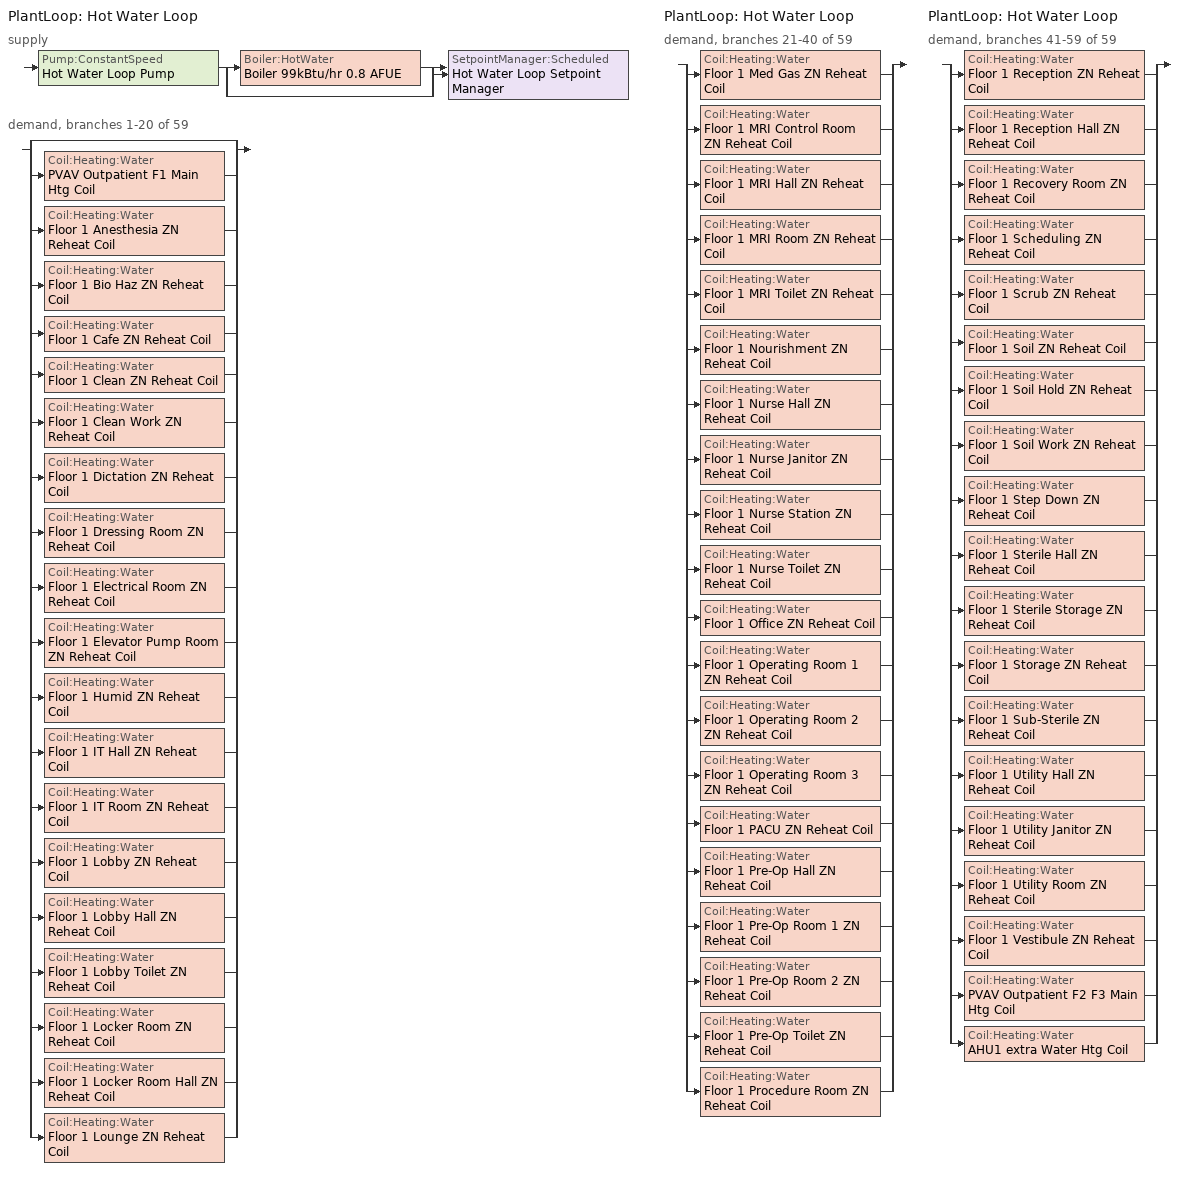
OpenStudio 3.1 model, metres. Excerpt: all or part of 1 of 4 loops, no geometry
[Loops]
PlantLoop 'Hot Water Loop'
 supply: Pump:ConstantSpeed 'Hot Water Loop Pump' > split
  | Boiler:HotWater 'Boiler 99kBtu/hr 0.8 AFUE'
  | bypass
  join > SetpointManager:Scheduled 'Hot Water Loop Setpoint Manager'
 demand, branches 1-20 of 59: split
  | bypass
  | Coil:Heating:Water 'PVAV Outpatient F1 Main Htg Coil'
  | Coil:Heating:Water 'Floor 1 Anesthesia ZN Reheat Coil'
  | Coil:Heating:Water 'Floor 1 Bio Haz ZN Reheat Coil'
  | Coil:Heating:Water 'Floor 1 Cafe ZN Reheat Coil'
  | Coil:Heating:Water 'Floor 1 Clean ZN Reheat Coil'
  | Coil:Heating:Water 'Floor 1 Clean Work ZN Reheat Coil'
  | Coil:Heating:Water 'Floor 1 Dictation ZN Reheat Coil'
  | Coil:Heating:Water 'Floor 1 Dressing Room ZN Reheat Coil'
  | Coil:Heating:Water 'Floor 1 Electrical Room ZN Reheat Coil'
  | Coil:Heating:Water 'Floor 1 Elevator Pump Room ZN Reheat Coil'
  | Coil:Heating:Water 'Floor 1 Humid ZN Reheat Coil'
  | Coil:Heating:Water 'Floor 1 IT Hall ZN Reheat Coil'
  | Coil:Heating:Water 'Floor 1 IT Room ZN Reheat Coil'
  | Coil:Heating:Water 'Floor 1 Lobby ZN Reheat Coil'
  | Coil:Heating:Water 'Floor 1 Lobby Hall ZN Reheat Coil'
  | Coil:Heating:Water 'Floor 1 Lobby Toilet ZN Reheat Coil'
  | Coil:Heating:Water 'Floor 1 Locker Room ZN Reheat Coil'
  | Coil:Heating:Water 'Floor 1 Locker Room Hall ZN Reheat Coil'
  | Coil:Heating:Water 'Floor 1 Lounge ZN Reheat Coil'
PlantLoop 'Hot Water Loop'
 demand, branches 21-40 of 59: split
  | Coil:Heating:Water 'Floor 1 Med Gas ZN Reheat Coil'
  | Coil:Heating:Water 'Floor 1 MRI Control Room ZN Reheat Coil'
  | Coil:Heating:Water 'Floor 1 MRI Hall ZN Reheat Coil'
  | Coil:Heating:Water 'Floor 1 MRI Room ZN Reheat Coil'
  | Coil:Heating:Water 'Floor 1 MRI Toilet ZN Reheat Coil'
  | Coil:Heating:Water 'Floor 1 Nourishment ZN Reheat Coil'
  | Coil:Heating:Water 'Floor 1 Nurse Hall ZN Reheat Coil'
  | Coil:Heating:Water 'Floor 1 Nurse Janitor ZN Reheat Coil'
  | Coil:Heating:Water 'Floor 1 Nurse Station ZN Reheat Coil'
  | Coil:Heating:Water 'Floor 1 Nurse Toilet ZN Reheat Coil'
  | Coil:Heating:Water 'Floor 1 Office ZN Reheat Coil'
  | Coil:Heating:Water 'Floor 1 Operating Room 1 ZN Reheat Coil'
  | Coil:Heating:Water 'Floor 1 Operating Room 2 ZN Reheat Coil'
  | Coil:Heating:Water 'Floor 1 Operating Room 3 ZN Reheat Coil'
  | Coil:Heating:Water 'Floor 1 PACU ZN Reheat Coil'
  | Coil:Heating:Water 'Floor 1 Pre-Op Hall ZN Reheat Coil'
  | Coil:Heating:Water 'Floor 1 Pre-Op Room 1 ZN Reheat Coil'
  | Coil:Heating:Water 'Floor 1 Pre-Op Room 2 ZN Reheat Coil'
  | Coil:Heating:Water 'Floor 1 Pre-Op Toilet ZN Reheat Coil'
  | Coil:Heating:Water 'Floor 1 Procedure Room ZN Reheat Coil'
PlantLoop 'Hot Water Loop'
 demand, branches 41-59 of 59: split
  | Coil:Heating:Water 'Floor 1 Reception ZN Reheat Coil'
  | Coil:Heating:Water 'Floor 1 Reception Hall ZN Reheat Coil'
  | Coil:Heating:Water 'Floor 1 Recovery Room ZN Reheat Coil'
  | Coil:Heating:Water 'Floor 1 Scheduling ZN Reheat Coil'
  | Coil:Heating:Water 'Floor 1 Scrub ZN Reheat Coil'
  | Coil:Heating:Water 'Floor 1 Soil ZN Reheat Coil'
  | Coil:Heating:Water 'Floor 1 Soil Hold ZN Reheat Coil'
  | Coil:Heating:Water 'Floor 1 Soil Work ZN Reheat Coil'
  | Coil:Heating:Water 'Floor 1 Step Down ZN Reheat Coil'
  | Coil:Heating:Water 'Floor 1 Sterile Hall ZN Reheat Coil'
  | Coil:Heating:Water 'Floor 1 Sterile Storage ZN Reheat Coil'
  | Coil:Heating:Water 'Floor 1 Storage ZN Reheat Coil'
  | Coil:Heating:Water 'Floor 1 Sub-Sterile ZN Reheat Coil'
  | Coil:Heating:Water 'Floor 1 Utility Hall ZN Reheat Coil'
  | Coil:Heating:Water 'Floor 1 Utility Janitor ZN Reheat Coil'
  | Coil:Heating:Water 'Floor 1 Utility Room ZN Reheat Coil'
  | Coil:Heating:Water 'Floor 1 Vestibule ZN Reheat Coil'
  | Coil:Heating:Water 'PVAV Outpatient F2 F3 Main Htg Coil'
  | Coil:Heating:Water 'AHU1 extra Water Htg Coil'
[PlantLoop]
Hot Water Loop: Fluid Type=Water; Glycol Concentration=0; Minimum Loop Temperature {C}=10; Plant Loop Volume {m3}=Autocalculate; Load Distribution Scheme=Optimal
[Sizing:Plant]
Hot Water Loop: Loop Type=Heating; Design Loop Exit Temperature {C}=82.2222; Loop Design Temperature Difference {deltaC}=11.1111; Sizing Option=NonCoincident; Zone Timesteps in Averaging Window=1; Coincident Sizing Factor Mode=None
[SetpointManager:Scheduled]
Hot Water Loop Setpoint Manager: Control Variable=Temperature; Schedule=Hot Water Loop Temp - 180F; Setpoint Node or NodeList=Hot Water Loop Supply Outlet Node
[Pump:ConstantSpeed]
Hot Water Loop Pump: Rated Flow Rate {m3/s}=autosize; Rated Pump Head {Pa}=179344; Rated Power Consumption {W}=autosize; Motor Efficiency=0.855; Fraction of Motor Inefficiencies to Fluid Stream=0; Pump Control Type=Intermittent; Design Power Sizing Method=PowerPerFlowPerPressure; Design Electric Power per Unit Flow Rate {W/(m3/s)}=348701.1; Design Shaft Power per Unit Flow Rate per Unit Head {W-s/m3-Pa}=1.28205
[Boiler:HotWater]
Boiler 99kBtu/hr 0.8 AFUE: Fuel Type=NaturalGas; Nominal Thermal Efficiency=0.8; Efficiency Curve Temperature Evaluation Variable=LeavingBoiler; Normalized Boiler Efficiency Curve=Boiler with No Minimum Turndown; Minimum Part Load Ratio=0; Maximum Part Load Ratio=1.2; Optimum Part Load Ratio=1; Water Outlet Upper Temperature Limit {C}=95; Boiler Flow Mode=LeavingSetpointModulated; Parasitic Electric Load {W}=0; Sizing Factor=0.3
[Coil:Heating:Water] Availability Schedule=Always On Discrete; Rated Inlet Water Temperature {C}=82.2222; Rated Outlet Water Temperature {C}=71.1111
Name | Rated Inlet Air Temperature {C} | Rated Outlet Air Temperature {C}
PVAV Outpatient F1 Main Htg Coil; PVAV Outpatient F2 F3 Main Htg Coil | 7.22222 | 12.7778
Floor 1 Anesthesia ZN Reheat Coil; Floor 1 Bio Haz ZN Reheat Coil; Floor 1 Cafe ZN Reheat Coil; Floor 1 Clean ZN Reheat Coil; Floor 1 Clean Work ZN Reheat Coil; Floor 1 Dictation ZN Reheat Coil; Floor 1 Dressing Room ZN Reheat Coil; Floor 1 Electrical Room ZN Reheat Coil; Floor 1 Elevator Pump Room ZN Reheat Coil; Floor 1 Humid ZN Reheat Coil; Floor 1 IT Hall ZN Reheat Coil; Floor 1 IT Room ZN Reheat Coil; Floor 1 Lobby ZN Reheat Coil; Floor 1 Lobby Hall ZN Reheat Coil; Floor 1 Lobby Toilet ZN Reheat Coil; Floor 1 Locker Room ZN Reheat Coil; Floor 1 Locker Room Hall ZN Reheat Coil; Floor 1 Lounge ZN Reheat Coil; Floor 1 Med Gas ZN Reheat Coil; Floor 1 MRI Control Room ZN Reheat Coil; Floor 1 MRI Hall ZN Reheat Coil; Floor 1 MRI Room ZN Reheat Coil; Floor 1 MRI Toilet ZN Reheat Coil; Floor 1 Nourishment ZN Reheat Coil; Floor 1 Nurse Hall ZN Reheat Coil; Floor 1 Nurse Janitor ZN Reheat Coil; Floor 1 Nurse Station ZN Reheat Coil; Floor 1 Nurse Toilet ZN Reheat Coil; Floor 1 Office ZN Reheat Coil; Floor 1 Operating Room 1 ZN Reheat Coil; Floor 1 Operating Room 2 ZN Reheat Coil; Floor 1 Operating Room 3 ZN Reheat Coil; Floor 1 PACU ZN Reheat Coil; Floor 1 Pre-Op Hall ZN Reheat Coil; Floor 1 Pre-Op Room 1 ZN Reheat Coil; Floor 1 Pre-Op Room 2 ZN Reheat Coil; Floor 1 Pre-Op Toilet ZN Reheat Coil; Floor 1 Procedure Room ZN Reheat Coil; Floor 1 Reception ZN Reheat Coil; Floor 1 Reception Hall ZN Reheat Coil; Floor 1 Recovery Room ZN Reheat Coil; Floor 1 Scheduling ZN Reheat Coil; Floor 1 Scrub ZN Reheat Coil; Floor 1 Soil ZN Reheat Coil; Floor 1 Soil Hold ZN Reheat Coil; Floor 1 Soil Work ZN Reheat Coil; Floor 1 Step Down ZN Reheat Coil; Floor 1 Sterile Hall ZN Reheat Coil; Floor 1 Sterile Storage ZN Reheat Coil; Floor 1 Storage ZN Reheat Coil; Floor 1 Sub-Sterile ZN Reheat Coil; Floor 1 Utility Hall ZN Reheat Coil; Floor 1 Utility Janitor ZN Reheat Coil; Floor 1 Utility Room ZN Reheat Coil; Floor 1 Vestibule ZN Reheat Coil | 12.7778 | 50
AHU1 extra Water Htg Coil | 16.6 | 32.2
[Controller:WaterCoil] Action=Normal; Controller Convergence Tolerance {deltaC}=0.0001; Minimum Actuated Flow {m3/s}=0
Name | Water Coil
PVAV Outpatient F1 Main Htg Coil Controller | PVAV Outpatient F1 Main Htg Coil
Floor 1 Anesthesia ZN Reheat Coil Controller | Floor 1 Anesthesia ZN Reheat Coil
Floor 1 Bio Haz ZN Reheat Coil Controller | Floor 1 Bio Haz ZN Reheat Coil
Floor 1 Cafe ZN Reheat Coil Controller | Floor 1 Cafe ZN Reheat Coil
Floor 1 Clean ZN Reheat Coil Controller | Floor 1 Clean ZN Reheat Coil
Floor 1 Clean Work ZN Reheat Coil Controller | Floor 1 Clean Work ZN Reheat Coil
Floor 1 Dictation ZN Reheat Coil Controller | Floor 1 Dictation ZN Reheat Coil
Floor 1 Dressing Room ZN Reheat Coil Controller | Floor 1 Dressing Room ZN Reheat Coil
Floor 1 Electrical Room ZN Reheat Coil Controller | Floor 1 Electrical Room ZN Reheat Coil
Floor 1 Elevator Pump Room ZN Reheat Coil Controller | Floor 1 Elevator Pump Room ZN Reheat Coil
Floor 1 Humid ZN Reheat Coil Controller | Floor 1 Humid ZN Reheat Coil
Floor 1 IT Hall ZN Reheat Coil Controller | Floor 1 IT Hall ZN Reheat Coil
Floor 1 IT Room ZN Reheat Coil Controller | Floor 1 IT Room ZN Reheat Coil
Floor 1 Lobby ZN Reheat Coil Controller | Floor 1 Lobby ZN Reheat Coil
Floor 1 Lobby Hall ZN Reheat Coil Controller | Floor 1 Lobby Hall ZN Reheat Coil
Floor 1 Lobby Toilet ZN Reheat Coil Controller | Floor 1 Lobby Toilet ZN Reheat Coil
Floor 1 Locker Room ZN Reheat Coil Controller | Floor 1 Locker Room ZN Reheat Coil
Floor 1 Locker Room Hall ZN Reheat Coil Controller | Floor 1 Locker Room Hall ZN Reheat Coil
Floor 1 Lounge ZN Reheat Coil Controller | Floor 1 Lounge ZN Reheat Coil
Floor 1 Med Gas ZN Reheat Coil Controller | Floor 1 Med Gas ZN Reheat Coil
Floor 1 MRI Control Room ZN Reheat Coil Controller | Floor 1 MRI Control Room ZN Reheat Coil
Floor 1 MRI Hall ZN Reheat Coil Controller | Floor 1 MRI Hall ZN Reheat Coil
Floor 1 MRI Room ZN Reheat Coil Controller | Floor 1 MRI Room ZN Reheat Coil
Floor 1 MRI Toilet ZN Reheat Coil Controller | Floor 1 MRI Toilet ZN Reheat Coil
Floor 1 Nourishment ZN Reheat Coil Controller | Floor 1 Nourishment ZN Reheat Coil
Floor 1 Nurse Hall ZN Reheat Coil Controller | Floor 1 Nurse Hall ZN Reheat Coil
Floor 1 Nurse Janitor ZN Reheat Coil Controller | Floor 1 Nurse Janitor ZN Reheat Coil
Floor 1 Nurse Station ZN Reheat Coil Controller | Floor 1 Nurse Station ZN Reheat Coil
Floor 1 Nurse Toilet ZN Reheat Coil Controller | Floor 1 Nurse Toilet ZN Reheat Coil
Floor 1 Office ZN Reheat Coil Controller | Floor 1 Office ZN Reheat Coil
Floor 1 Operating Room 1 ZN Reheat Coil Controller | Floor 1 Operating Room 1 ZN Reheat Coil
Floor 1 Operating Room 2 ZN Reheat Coil Controller | Floor 1 Operating Room 2 ZN Reheat Coil
Floor 1 Operating Room 3 ZN Reheat Coil Controller | Floor 1 Operating Room 3 ZN Reheat Coil
Floor 1 PACU ZN Reheat Coil Controller | Floor 1 PACU ZN Reheat Coil
Floor 1 Pre-Op Hall ZN Reheat Coil Controller | Floor 1 Pre-Op Hall ZN Reheat Coil
Floor 1 Pre-Op Room 1 ZN Reheat Coil Controller | Floor 1 Pre-Op Room 1 ZN Reheat Coil
Floor 1 Pre-Op Room 2 ZN Reheat Coil Controller | Floor 1 Pre-Op Room 2 ZN Reheat Coil
Floor 1 Pre-Op Toilet ZN Reheat Coil Controller | Floor 1 Pre-Op Toilet ZN Reheat Coil
Floor 1 Procedure Room ZN Reheat Coil Controller | Floor 1 Procedure Room ZN Reheat Coil
Floor 1 Reception ZN Reheat Coil Controller | Floor 1 Reception ZN Reheat Coil
Floor 1 Reception Hall ZN Reheat Coil Controller | Floor 1 Reception Hall ZN Reheat Coil
Floor 1 Recovery Room ZN Reheat Coil Controller | Floor 1 Recovery Room ZN Reheat Coil
Floor 1 Scheduling ZN Reheat Coil Controller | Floor 1 Scheduling ZN Reheat Coil
Floor 1 Scrub ZN Reheat Coil Controller | Floor 1 Scrub ZN Reheat Coil
Floor 1 Soil ZN Reheat Coil Controller | Floor 1 Soil ZN Reheat Coil
Floor 1 Soil Hold ZN Reheat Coil Controller | Floor 1 Soil Hold ZN Reheat Coil
Floor 1 Soil Work ZN Reheat Coil Controller | Floor 1 Soil Work ZN Reheat Coil
Floor 1 Step Down ZN Reheat Coil Controller | Floor 1 Step Down ZN Reheat Coil
Floor 1 Sterile Hall ZN Reheat Coil Controller | Floor 1 Sterile Hall ZN Reheat Coil
Floor 1 Sterile Storage ZN Reheat Coil Controller | Floor 1 Sterile Storage ZN Reheat Coil
Floor 1 Storage ZN Reheat Coil Controller | Floor 1 Storage ZN Reheat Coil
Floor 1 Sub-Sterile ZN Reheat Coil Controller | Floor 1 Sub-Sterile ZN Reheat Coil
Floor 1 Utility Hall ZN Reheat Coil Controller | Floor 1 Utility Hall ZN Reheat Coil
Floor 1 Utility Janitor ZN Reheat Coil Controller | Floor 1 Utility Janitor ZN Reheat Coil
Floor 1 Utility Room ZN Reheat Coil Controller | Floor 1 Utility Room ZN Reheat Coil
Floor 1 Vestibule ZN Reheat Coil Controller | Floor 1 Vestibule ZN Reheat Coil
PVAV Outpatient F2 F3 Main Htg Coil Controller | PVAV Outpatient F2 F3 Main Htg Coil
AHU1 extra Water Htg Coil Controller | AHU1 extra Water Htg Coil
[Schedule:Constant]
Always On Discrete: Value=1
[Schedule:Ruleset]
Hot Water Loop Temp - 180F: Default Day Schedule=Hot Water Loop Temp - 180F Default
[Schedule:Day]
Hot Water Loop Temp - 180F Default: 24, 0, 82.2222
[Curve:Cubic]
Boiler with No Minimum Turndown: Coefficient1 Constant=0.7463; Coefficient2 x=1.3196; Coefficient3 x**2=-2.2154; Coefficient4 x**3=1.1674; Minimum Value of x=0; Maximum Value of x=1.3
